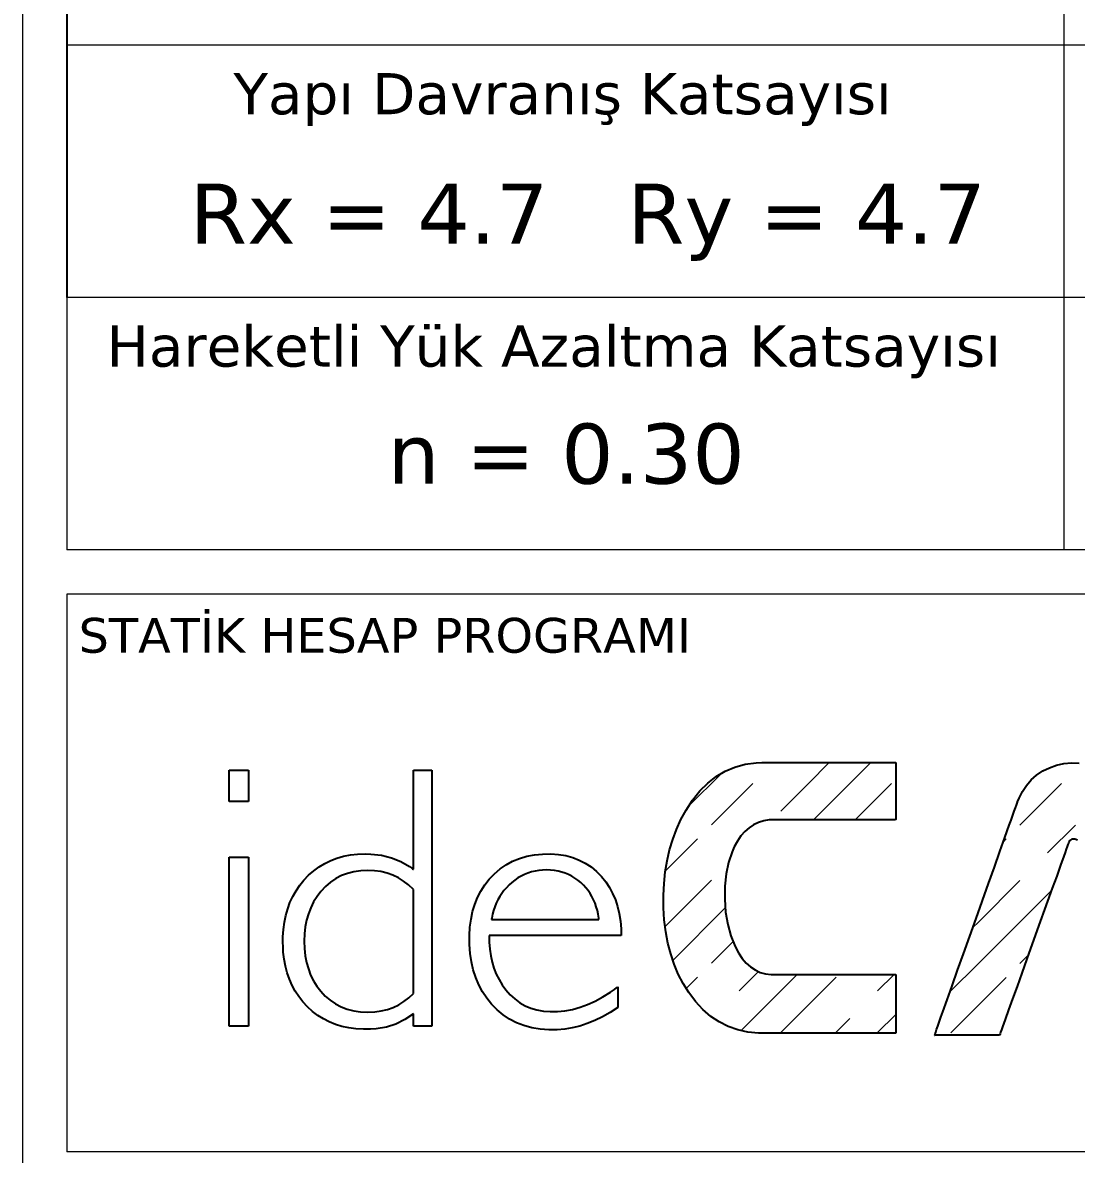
# Model space of a CAD drawing. Header units: millimetres. Extents: x 2232 to 85269, y -3593 to 5869.
# Drawn here: x 18100 to 18242.7, y -1776.9 to -1623.5 of the extents above; entities that cross this region are included whole.
import ezdxf

# ---------------------------------------------------------------- set-up
doc = ezdxf.new("R2010")
doc.units = ezdxf.units.MM
doc.layers.add('Standart', color=7, linetype='Continuous')
doc.styles.add('verdana_1_18', font='verdana.ttf', dxfattribs={"height": 0.2})

msp = doc.modelspace()

# ---------------------------------------------------------------- linework, layer by layer
at = {"layer": 'Standart', "color": 250, "linetype": 'Continuous', "lineweight": 5}
for points in [[(18099.97, -158.89), (18099.97, -2003.31)], [(18240.97, -1592.4), (18240.97, -1626.59)], [(18375.97, -1626.59), (18105.97, -1626.59)], [(18240.97, -1626.59), (18240.97, -1660.78)], [(18375.97, -1660.78), (18105.97, -1660.78)], [(18105.97, -1660.78), (18105.97, -1694.97)], [(18240.97, -1660.78), (18240.97, -1694.97)], [(18240.97, -1660.78), (18240.97, -1694.97)], [(18240.97, -1694.97), (18105.97, -1694.97)], [(18375.97, -1694.97), (18240.97, -1694.97)], [(18105.97, -1700.97), (18105.97, -1776.52)], [(18375.97, -1700.97), (18105.97, -1700.97)], [(18375.97, -1776.52), (18105.97, -1776.52)]]:
    msp.add_lwpolyline(points, dxfattribs=at)
at = {"layer": 'Standart', "color": 158, "linetype": 'Continuous', "lineweight": -3}
msp.add_lwpolyline([(18105.97, -1380.42), (18105.97, -1660.78)], dxfattribs=at)
at = {"layer": 'Standart', "color": 159, "linetype": 'Continuous', "lineweight": -3}
for points in [[(18127.94, -1729.06), (18127.94, -1724.84)], [(18127.94, -1724.84), (18130.55, -1724.84)], [(18130.55, -1724.84), (18130.55, -1729.06)], [(18152.89, -1724.87), (18152.89, -1724.84)], [(18152.89, -1724.84), (18153, -1724.84)], [(18152.89, -1725.07), (18152.89, -1724.87)], [(18153, -1724.84), (18153.21, -1724.84)], [(18153.21, -1724.84), (18153.51, -1724.84)], [(18153.51, -1724.84), (18154.24, -1724.84)], [(18154.24, -1724.84), (18154.94, -1724.84)], [(18154.94, -1724.84), (18155.19, -1724.84)], [(18155.19, -1724.84), (18155.34, -1724.84)], [(18155.34, -1724.84), (18155.37, -1724.84)], [(18155.37, -1724.84), (18155.37, -1724.86)], [(18155.37, -1724.86), (18155.37, -1724.99)], [(18193.91, -1725.68), (18195.14, -1724.96)], [(18195.14, -1724.96), (18196.45, -1724.41)], [(18196.45, -1724.41), (18197.84, -1724.03)], [(18197.84, -1724.03), (18199.31, -1723.83)], [(18199.31, -1723.83), (18200.07, -1723.8)], [(18200.07, -1723.8), (18200.27, -1723.79)], [(18200.27, -1723.79), (18200.33, -1723.79)], [(18200.33, -1723.79), (18200.34, -1723.79)], [(18200.34, -1723.79), (18200.41, -1723.79)], [(18200.41, -1723.79), (18200.57, -1723.79)], [(18200.57, -1723.79), (18200.81, -1723.79)], [(18200.81, -1723.79), (18201.51, -1723.79)], [(18201.51, -1723.79), (18202.46, -1723.79)], [(18202.46, -1723.79), (18203.62, -1723.79)], [(18203.62, -1723.79), (18204.95, -1723.79)], [(18204.95, -1723.79), (18206.4, -1723.79)], [(18206.4, -1723.79), (18212.58, -1723.79)], [(18212.58, -1723.79), (18214.01, -1723.79)], [(18214.01, -1723.79), (18215.29, -1723.79)], [(18215.29, -1723.79), (18216.4, -1723.79)], [(18216.4, -1723.79), (18217.29, -1723.79)], [(18217.29, -1723.79), (18217.91, -1723.79)], [(18217.91, -1723.79), (18218.11, -1723.79)], [(18218.11, -1723.79), (18218.22, -1723.79)], [(18218.22, -1723.79), (18218.25, -1723.82)], [(18218.25, -1723.82), (18218.25, -1723.99)], [(18218.25, -1723.99), (18218.25, -1724.28)], [(18218.25, -1724.28), (18218.25, -1724.68)], [(18218.25, -1724.68), (18218.25, -1725.18)], [(18237.31, -1725.51), (18238.15, -1724.94)], [(18238.15, -1724.94), (18239.05, -1724.49)], [(18239.05, -1724.49), (18239.99, -1724.15)], [(18239.99, -1724.15), (18240.98, -1723.94)], [(18240.98, -1723.94), (18242.01, -1723.84)], [(18242.01, -1723.84), (18243.07, -1723.87)], [(18152.89, -1725.45), (18152.89, -1725.07)], [(18152.89, -1725.98), (18152.89, -1725.45)], [(18152.89, -1726.65), (18152.89, -1725.98)], [(18155.37, -1724.99), (18155.37, -1725.25)], [(18155.37, -1725.25), (18155.37, -1725.63)], [(18155.37, -1725.63), (18155.37, -1726.12)], [(18155.37, -1726.12), (18155.37, -1726.71)], [(18192.76, -1726.57), (18193.91, -1725.68)], [(18218.25, -1725.18), (18218.25, -1725.75)], [(18218.25, -1725.75), (18218.25, -1727.03)], [(18235.92, -1726.89), (18236.57, -1726.16)], [(18236.57, -1726.16), (18237.31, -1725.51)], [(18152.89, -1727.43), (18152.89, -1726.65)], [(18152.89, -1729.23), (18152.89, -1727.43)], [(18155.37, -1726.71), (18155.37, -1727.39)], [(18155.37, -1727.39), (18155.37, -1728.17)], [(18190.71, -1728.88), (18191.69, -1727.64)], [(18191.69, -1727.64), (18192.76, -1726.57)], [(18218.25, -1727.03), (18218.25, -1728.39)], [(18234.92, -1728.63), (18235.37, -1727.72)], [(18235.37, -1727.72), (18235.92, -1726.89)], [(18130.55, -1729.06), (18127.94, -1729.06)], [(18152.89, -1731.23), (18152.89, -1729.23)], [(18155.37, -1728.17), (18155.37, -1729.02)], [(18155.37, -1729.02), (18155.37, -1729.96)], [(18189.82, -1730.26), (18190.71, -1728.88)], [(18218.25, -1728.39), (18218.25, -1729.66)], [(18234.44, -1729.93), (18234.56, -1729.57)], [(18234.56, -1729.57), (18234.65, -1729.32)], [(18234.65, -1729.32), (18234.7, -1729.18)], [(18234.7, -1729.18), (18234.73, -1729.11)], [(18234.73, -1729.11), (18234.92, -1728.63)], [(18155.37, -1729.96), (18155.37, -1732.03)], [(18189.13, -1731.53), (18189.82, -1730.26)], [(18218.25, -1729.66), (18218.25, -1730.23)], [(18218.25, -1730.23), (18218.25, -1730.71)], [(18218.25, -1730.71), (18218.25, -1731.1)], [(18218.25, -1731.1), (18218.25, -1731.38)], [(18233.85, -1731.58), (18234.08, -1730.94)], [(18234.08, -1730.94), (18234.27, -1730.39)], [(18234.27, -1730.39), (18234.44, -1729.93)], [(18152.89, -1733.26), (18152.89, -1731.23)], [(18155.37, -1732.03), (18155.37, -1734.32)], [(18188.53, -1732.85), (18189.13, -1731.53)], [(18198.36, -1732.63), (18197.79, -1733.14)], [(18198.98, -1732.22), (18198.36, -1732.63)], [(18199.64, -1731.9), (18198.98, -1732.22)], [(18200.35, -1731.69), (18199.64, -1731.9)], [(18201.1, -1731.57), (18200.35, -1731.69)], [(18201.49, -1731.54), (18201.1, -1731.57)], [(18201.68, -1731.54), (18201.49, -1731.54)], [(18201.73, -1731.54), (18201.68, -1731.54)], [(18201.86, -1731.54), (18201.73, -1731.54)], [(18202.06, -1731.54), (18201.86, -1731.54)], [(18202.67, -1731.54), (18202.06, -1731.54)], [(18203.52, -1731.54), (18202.67, -1731.54)], [(18204.57, -1731.54), (18203.52, -1731.54)], [(18205.78, -1731.54), (18204.57, -1731.54)], [(18207.11, -1731.54), (18205.78, -1731.54)], [(18209.97, -1731.54), (18207.11, -1731.54)], [(18212.83, -1731.54), (18209.97, -1731.54)], [(18214.16, -1731.54), (18212.83, -1731.54)], [(18215.37, -1731.54), (18214.16, -1731.54)], [(18216.42, -1731.54), (18215.37, -1731.54)], [(18217.27, -1731.54), (18216.42, -1731.54)], [(18217.88, -1731.54), (18217.27, -1731.54)], [(18218.08, -1731.54), (18217.88, -1731.54)], [(18218.21, -1731.54), (18218.08, -1731.54)], [(18218.25, -1731.52), (18218.21, -1731.54)], [(18218.25, -1731.38), (18218.25, -1731.52)], [(18233.01, -1733.95), (18233.6, -1732.3)], [(18233.6, -1732.3), (18233.85, -1731.58)], [(18152.89, -1735.14), (18152.89, -1733.26)], [(18188.02, -1734.22), (18188.53, -1732.85)], [(18197.26, -1733.74), (18196.78, -1734.45)], [(18197.79, -1733.14), (18197.26, -1733.74)], [(18232.33, -1735.85), (18233.01, -1733.95)], [(18242.5, -1734.18), (18242.09, -1734.19)], [(18242.82, -1734.31), (18242.5, -1734.18)], [(18152.89, -1735.98), (18152.89, -1735.14)], [(18155.37, -1734.32), (18155.37, -1736.78)], [(18187.26, -1737.1), (18187.6, -1735.63)], [(18187.6, -1735.63), (18188.02, -1734.22)], [(18196.36, -1735.21), (18196.07, -1735.89)], [(18196.78, -1734.45), (18196.36, -1735.21)], [(18241.32, -1735.55), (18241.16, -1735.98)], [(18241.44, -1735.19), (18241.32, -1735.55)], [(18241.54, -1734.91), (18241.44, -1735.19)], [(18241.61, -1734.72), (18241.54, -1734.91)], [(18241.64, -1734.63), (18241.61, -1734.72)], [(18241.66, -1734.58), (18241.64, -1734.63)], [(18241.7, -1734.5), (18241.66, -1734.58)], [(18241.8, -1734.36), (18241.7, -1734.5)], [(18242.09, -1734.19), (18241.8, -1734.36)], [(18127.94, -1759.53), (18127.94, -1736.62)], [(18127.94, -1736.62), (18130.55, -1736.62)], [(18130.55, -1736.62), (18130.55, -1759.53)], [(18140.88, -1737.47), (18141.69, -1737.08)], [(18141.69, -1737.08), (18142.54, -1736.76)], [(18142.54, -1736.76), (18143.43, -1736.5)], [(18143.43, -1736.5), (18144.37, -1736.32)], [(18144.37, -1736.32), (18145.34, -1736.21)], [(18145.34, -1736.21), (18146.36, -1736.17)], [(18146.36, -1736.17), (18147.13, -1736.19)], [(18147.13, -1736.19), (18148.57, -1736.36)], [(18148.57, -1736.36), (18149.92, -1736.69)], [(18149.92, -1736.69), (18151.19, -1737.2)], [(18151.19, -1737.2), (18152.37, -1737.88)], [(18152.89, -1736.72), (18152.89, -1735.98)], [(18152.89, -1737.33), (18152.89, -1736.72)], [(18155.37, -1736.78), (18155.37, -1739.35)], [(18165.45, -1737.64), (18166.32, -1737.17)], [(18166.32, -1737.17), (18167.25, -1736.79)], [(18167.25, -1736.79), (18168.24, -1736.5)], [(18168.24, -1736.5), (18169.28, -1736.3)], [(18169.28, -1736.3), (18170.38, -1736.19)], [(18170.38, -1736.19), (18171.5, -1736.18)], [(18171.5, -1736.18), (18172.54, -1736.25)], [(18172.54, -1736.25), (18173.53, -1736.41)], [(18173.53, -1736.41), (18174.47, -1736.66)], [(18174.47, -1736.66), (18175.35, -1737)], [(18175.35, -1737), (18176.18, -1737.42)], [(18187.01, -1738.61), (18187.26, -1737.1)], [(18196.07, -1735.89), (18195.59, -1737.32)], [(18231.59, -1737.95), (18232.33, -1735.85)], [(18240.97, -1736.49), (18240.54, -1737.71)], [(18241.16, -1735.98), (18240.97, -1736.49)], [(18138.7, -1739.06), (18139.39, -1738.46)], [(18139.39, -1738.46), (18140.11, -1737.93)], [(18140.11, -1737.93), (18140.88, -1737.47)], [(18144.84, -1738.58), (18143.97, -1738.81)], [(18145.77, -1738.45), (18144.84, -1738.58)], [(18146.74, -1738.41), (18145.77, -1738.45)], [(18147.64, -1738.45), (18146.74, -1738.41)], [(18148.5, -1738.57), (18147.64, -1738.45)], [(18149.32, -1738.77), (18148.5, -1738.57)], [(18150.11, -1739.05), (18149.32, -1738.77)], [(18152.37, -1737.88), (18152.65, -1738.08)], [(18152.65, -1738.08), (18152.79, -1738.18)], [(18152.79, -1738.18), (18152.86, -1738.24)], [(18152.86, -1738.24), (18152.89, -1738.25)], [(18152.89, -1737.81), (18152.89, -1737.33)], [(18152.89, -1738.12), (18152.89, -1737.81)], [(18152.89, -1738.25), (18152.89, -1738.12)], [(18163.87, -1738.86), (18164.63, -1738.2)], [(18164.63, -1738.2), (18165.45, -1737.64)], [(18168.41, -1738.77), (18167.94, -1738.96)], [(18168.88, -1738.62), (18168.41, -1738.77)], [(18169.38, -1738.51), (18168.88, -1738.62)], [(18169.88, -1738.42), (18169.38, -1738.51)], [(18170.4, -1738.37), (18169.88, -1738.42)], [(18170.94, -1738.35), (18170.4, -1738.37)], [(18171.48, -1738.37), (18170.94, -1738.35)], [(18172, -1738.42), (18171.48, -1738.37)], [(18172.5, -1738.51), (18172, -1738.42)], [(18172.98, -1738.63), (18172.5, -1738.51)], [(18173.45, -1738.78), (18172.98, -1738.63)], [(18173.91, -1738.97), (18173.45, -1738.78)], [(18176.18, -1737.42), (18176.96, -1737.93)], [(18176.96, -1737.93), (18177.68, -1738.54)], [(18177.68, -1738.54), (18178.35, -1739.22)], [(18186.85, -1740.17), (18187.01, -1738.61)], [(18195.59, -1737.32), (18195.26, -1738.88)], [(18230.79, -1740.2), (18231.59, -1737.95)], [(18240.54, -1737.71), (18240.02, -1739.17)], [(18137.5, -1740.42), (18138.07, -1739.73)], [(18138.07, -1739.73), (18138.7, -1739.06)], [(18141.66, -1740.01), (18140.99, -1740.59)], [(18142.38, -1739.52), (18141.66, -1740.01)], [(18143.15, -1739.12), (18142.38, -1739.52)], [(18143.97, -1738.81), (18143.15, -1739.12)], [(18150.86, -1739.41), (18150.11, -1739.05)], [(18151.57, -1739.86), (18150.86, -1739.41)], [(18152.25, -1740.38), (18151.57, -1739.86)], [(18155.37, -1739.35), (18155.37, -1744.62)], [(18162.57, -1740.37), (18163.17, -1739.6)], [(18163.17, -1739.6), (18163.87, -1738.86)], [(18166.24, -1740.03), (18165.85, -1740.38)], [(18166.65, -1739.71), (18166.24, -1740.03)], [(18167.06, -1739.43), (18166.65, -1739.71)], [(18167.5, -1739.18), (18167.06, -1739.43)], [(18167.94, -1738.96), (18167.5, -1739.18)], [(18174.34, -1739.19), (18173.91, -1738.97)], [(18174.76, -1739.44), (18174.34, -1739.19)], [(18175.17, -1739.73), (18174.76, -1739.44)], [(18175.55, -1740.06), (18175.17, -1739.73)], [(18175.92, -1740.41), (18175.55, -1740.06)], [(18178.35, -1739.22), (18178.94, -1739.95)], [(18178.94, -1739.95), (18179.44, -1740.72)], [(18186.77, -1741.78), (18186.85, -1740.17)], [(18195.26, -1738.88), (18195.08, -1740.54)], [(18229.1, -1744.94), (18230.79, -1740.2)], [(18240.02, -1739.17), (18239.43, -1740.81)], [(18136.56, -1741.94), (18137, -1741.16)], [(18137, -1741.16), (18137.5, -1740.42)], [(18140.37, -1741.26), (18139.84, -1741.95)], [(18140.99, -1740.59), (18140.37, -1741.26)], [(18152.89, -1740.98), (18152.25, -1740.38)], [(18152.89, -1741.02), (18152.89, -1740.98)], [(18152.89, -1741.14), (18152.89, -1741.02)], [(18152.89, -1741.33), (18152.89, -1741.14)], [(18152.89, -1741.59), (18152.89, -1741.33)], [(18152.89, -1741.91), (18152.89, -1741.59)], [(18161.59, -1742.08), (18162.04, -1741.2)], [(18162.04, -1741.2), (18162.57, -1740.37)], [(18164.85, -1741.54), (18164.58, -1741.96)], [(18165.16, -1741.14), (18164.85, -1741.54)], [(18165.49, -1740.75), (18165.16, -1741.14)], [(18165.85, -1740.38), (18165.49, -1740.75)], [(18176.25, -1740.76), (18175.92, -1740.41)], [(18176.55, -1741.14), (18176.25, -1740.76)], [(18176.83, -1741.54), (18176.55, -1741.14)], [(18177.08, -1741.96), (18176.83, -1741.54)], [(18179.44, -1740.72), (18179.88, -1741.54)], [(18179.88, -1741.54), (18180.25, -1742.41)], [(18186.78, -1743.46), (18186.77, -1741.78)], [(18195.08, -1740.54), (18195.06, -1742.32)], [(18239.43, -1740.81), (18238.79, -1742.59)], [(18135.87, -1743.61), (18136.18, -1742.75)], [(18136.18, -1742.75), (18136.56, -1741.94)], [(18139.38, -1742.68), (18138.99, -1743.46)], [(18139.84, -1741.95), (18139.38, -1742.68)], [(18152.89, -1742.28), (18152.89, -1741.91)], [(18152.89, -1742.71), (18152.89, -1742.28)], [(18152.89, -1743.18), (18152.89, -1742.71)], [(18152.89, -1744.25), (18152.89, -1743.18)], [(18160.92, -1743.99), (18161.21, -1743.01)], [(18161.21, -1743.01), (18161.59, -1742.08)], [(18163.91, -1743.34), (18163.75, -1743.83)], [(18164.11, -1742.86), (18163.91, -1743.34)], [(18164.33, -1742.4), (18164.11, -1742.86)], [(18164.58, -1741.96), (18164.33, -1742.4)], [(18177.3, -1742.4), (18177.08, -1741.96)], [(18177.5, -1742.85), (18177.3, -1742.4)], [(18177.67, -1743.33), (18177.5, -1742.85)], [(18177.81, -1743.82), (18177.67, -1743.33)], [(18180.25, -1742.41), (18180.55, -1743.32)], [(18180.55, -1743.32), (18180.77, -1744.27)], [(18195.06, -1742.32), (18195.18, -1744.07)], [(18238.79, -1742.59), (18237.4, -1746.45)], [(18135.42, -1745.43), (18135.61, -1744.5)], [(18135.61, -1744.5), (18135.87, -1743.61)], [(18138.67, -1744.28), (18138.43, -1745.15)], [(18138.99, -1743.46), (18138.67, -1744.28)], [(18152.89, -1745.44), (18152.89, -1744.25)], [(18155.37, -1744.62), (18155.37, -1747.2)], [(18160.7, -1745.02), (18160.92, -1743.99)], [(18163.51, -1744.87), (18163.48, -1745)], [(18163.61, -1744.34), (18163.51, -1744.87)], [(18163.75, -1743.83), (18163.61, -1744.34)], [(18177.92, -1744.34), (18177.81, -1743.82)], [(18178.01, -1744.87), (18177.92, -1744.34)], [(18178.03, -1745), (18178.01, -1744.87)], [(18180.77, -1744.27), (18180.93, -1745.28)], [(18186.88, -1745.12), (18186.78, -1743.46)], [(18195.18, -1744.07), (18195.46, -1745.72)], [(18135.22, -1747.41), (18135.29, -1746.4)], [(18135.29, -1746.4), (18135.42, -1745.43)], [(18138.25, -1746.05), (18138.14, -1747.01)], [(18138.43, -1745.15), (18138.25, -1746.05)], [(18152.89, -1746.71), (18152.89, -1745.44)], [(18160.48, -1747.24), (18160.55, -1746.1)], [(18160.55, -1746.1), (18160.7, -1745.02)], [(18163.48, -1745), (18163.48, -1745.05)], [(18163.48, -1745.05), (18163.5, -1745.05)], [(18163.48, -1745.05), (18163.48, -1745.05)], [(18163.48, -1745.05), (18163.48, -1745.05)], [(18163.48, -1745.05), (18163.48, -1745.05)], [(18163.48, -1745.05), (18163.48, -1745.05)], [(18163.5, -1745.05), (18163.57, -1745.05)], [(18163.57, -1745.05), (18163.68, -1745.05)], [(18163.68, -1745.05), (18163.84, -1745.05)], [(18163.84, -1745.05), (18164.03, -1745.05)], [(18164.03, -1745.05), (18164.26, -1745.05)], [(18164.26, -1745.05), (18164.52, -1745.05)], [(18164.52, -1745.05), (18164.82, -1745.05)], [(18164.82, -1745.05), (18165.5, -1745.05)], [(18165.5, -1745.05), (18166.28, -1745.05)], [(18166.28, -1745.05), (18167.15, -1745.05)], [(18167.15, -1745.05), (18168.08, -1745.05)], [(18168.08, -1745.05), (18169.06, -1745.05)], [(18169.06, -1745.05), (18170.07, -1745.05)], [(18170.07, -1745.05), (18172.11, -1745.05)], [(18172.11, -1745.05), (18173.11, -1745.05)], [(18173.11, -1745.05), (18174.06, -1745.05)], [(18174.06, -1745.05), (18174.95, -1745.05)], [(18174.95, -1745.05), (18175.76, -1745.05)], [(18175.76, -1745.05), (18176.48, -1745.05)], [(18176.48, -1745.05), (18176.79, -1745.05)], [(18176.79, -1745.05), (18177.08, -1745.05)], [(18177.08, -1745.05), (18177.33, -1745.05)], [(18177.33, -1745.05), (18177.55, -1745.05)], [(18177.55, -1745.05), (18177.73, -1745.05)], [(18177.73, -1745.05), (18177.87, -1745.05)], [(18177.87, -1745.05), (18177.97, -1745.05)], [(18177.97, -1745.05), (18178.02, -1745.05)], [(18178.02, -1745.05), (18178.03, -1745.05)], [(18178.03, -1745.05), (18178.03, -1745)], [(18180.93, -1745.28), (18181.02, -1746.33)], [(18181.02, -1746.33), (18181.03, -1746.88)], [(18187.07, -1746.72), (18186.88, -1745.12)], [(18195.46, -1745.72), (18195.89, -1747.27)], [(18227.41, -1749.69), (18229.1, -1744.94)], [(18237.4, -1746.45), (18235.98, -1750.41)], [(18135.27, -1749.47), (18135.22, -1747.41)], [(18138.14, -1747.01), (18138.11, -1748)], [(18152.89, -1748.03), (18152.89, -1746.71)], [(18155.37, -1747.2), (18155.37, -1749.68)], [(18160.49, -1748.45), (18160.48, -1747.24)], [(18163.22, -1747.23), (18163.16, -1747.23)], [(18163.16, -1747.23), (18163.16, -1747.23)], [(18163.16, -1747.23), (18163.16, -1747.25)], [(18163.16, -1747.25), (18163.16, -1747.32)], [(18163.16, -1747.32), (18163.16, -1747.49)], [(18163.16, -1747.49), (18163.16, -1747.5)], [(18163.16, -1747.5), (18163.16, -1747.51)], [(18163.16, -1747.51), (18163.16, -1747.51)], [(18163.16, -1747.51), (18163.16, -1747.55)], [(18163.16, -1747.55), (18163.16, -1747.67)], [(18163.16, -1747.67), (18163.17, -1748.15)], [(18163.37, -1747.23), (18163.22, -1747.23)], [(18163.6, -1747.23), (18163.37, -1747.23)], [(18163.9, -1747.23), (18163.6, -1747.23)], [(18164.27, -1747.23), (18163.9, -1747.23)], [(18164.71, -1747.23), (18164.27, -1747.23)], [(18165.21, -1747.23), (18164.71, -1747.23)], [(18165.75, -1747.23), (18165.21, -1747.23)], [(18166.35, -1747.23), (18165.75, -1747.23)], [(18167.67, -1747.23), (18166.35, -1747.23)], [(18169.11, -1747.23), (18167.67, -1747.23)], [(18170.63, -1747.23), (18169.11, -1747.23)], [(18173.76, -1747.23), (18170.63, -1747.23)], [(18175.28, -1747.23), (18173.76, -1747.23)], [(18176.71, -1747.23), (18175.28, -1747.23)], [(18178, -1747.23), (18176.71, -1747.23)], [(18178.59, -1747.23), (18178, -1747.23)], [(18179.12, -1747.23), (18178.59, -1747.23)], [(18179.6, -1747.23), (18179.12, -1747.23)], [(18180.02, -1747.23), (18179.6, -1747.23)], [(18180.38, -1747.23), (18180.02, -1747.23)], [(18180.66, -1747.23), (18180.38, -1747.23)], [(18180.87, -1747.23), (18180.66, -1747.23)], [(18181, -1747.23), (18180.87, -1747.23)], [(18181.03, -1747.23), (18181, -1747.23)], [(18181.03, -1746.88), (18181.03, -1747.13)], [(18181.03, -1747.13), (18181.03, -1747.13)], [(18181.03, -1747.13), (18181.03, -1747.18)], [(18181.03, -1747.18), (18181.03, -1747.23)], [(18187.36, -1748.25), (18187.07, -1746.72)], [(18195.89, -1747.27), (18196.48, -1748.74)], [(18135.38, -1750.45), (18135.27, -1749.47)], [(18138.11, -1748), (18138.14, -1749.01)], [(18138.14, -1749.01), (18138.25, -1749.97)], [(18152.89, -1749.34), (18152.89, -1748.03)], [(18152.89, -1750.61), (18152.89, -1749.34)], [(18160.58, -1749.66), (18160.49, -1748.45)], [(18163.17, -1748.15), (18163.24, -1749.09)], [(18163.24, -1749.09), (18163.37, -1749.99)], [(18187.74, -1749.72), (18187.36, -1748.25)], [(18196.48, -1748.74), (18196.94, -1749.59)], [(18135.56, -1751.39), (18135.38, -1750.45)], [(18138.25, -1749.97), (18138.42, -1750.88)], [(18138.42, -1750.88), (18138.67, -1751.75)], [(18152.89, -1751.8), (18152.89, -1750.61)], [(18155.37, -1749.68), (18155.37, -1752.01)], [(18160.75, -1750.81), (18160.58, -1749.66)], [(18161, -1751.9), (18160.75, -1750.81)], [(18163.37, -1749.99), (18163.56, -1750.85)], [(18163.56, -1750.85), (18163.81, -1751.67)], [(18188.21, -1751.12), (18187.74, -1749.72)], [(18196.94, -1749.59), (18197.43, -1750.33)], [(18197.43, -1750.33), (18197.97, -1750.96)], [(18197.97, -1750.96), (18198.56, -1751.49)], [(18226.61, -1751.94), (18227.41, -1749.69)], [(18235.98, -1750.41), (18235.3, -1752.33)], [(18135.8, -1752.29), (18135.56, -1751.39)], [(18136.1, -1753.16), (18135.8, -1752.29)], [(18138.67, -1751.75), (18138.98, -1752.58)], [(18138.98, -1752.58), (18139.36, -1753.35)], [(18152.89, -1752.87), (18152.89, -1751.8)], [(18155.37, -1752.01), (18155.37, -1754.11)], [(18161.33, -1752.94), (18161, -1751.9)], [(18163.81, -1751.67), (18164.12, -1752.46)], [(18164.12, -1752.46), (18164.49, -1753.21)], [(18188.77, -1752.46), (18188.21, -1751.12)], [(18189.43, -1753.73), (18188.77, -1752.46)], [(18198.56, -1751.49), (18199.19, -1751.9)], [(18199.19, -1751.9), (18199.87, -1752.22)], [(18199.87, -1752.22), (18200.59, -1752.42)], [(18200.59, -1752.42), (18201.36, -1752.52)], [(18201.36, -1752.52), (18201.56, -1752.52)], [(18201.56, -1752.52), (18201.66, -1752.52)], [(18201.66, -1752.52), (18201.69, -1752.52)], [(18201.69, -1752.52), (18201.76, -1752.52)], [(18201.76, -1752.52), (18201.92, -1752.52)], [(18201.92, -1752.52), (18202.44, -1752.52)], [(18202.44, -1752.52), (18203.21, -1752.52)], [(18203.21, -1752.52), (18204.2, -1752.52)], [(18204.2, -1752.52), (18205.36, -1752.52)], [(18205.36, -1752.52), (18206.65, -1752.52)], [(18206.65, -1752.52), (18208.04, -1752.52)], [(18208.04, -1752.52), (18210.94, -1752.52)], [(18210.94, -1752.52), (18213.73, -1752.52)], [(18213.73, -1752.52), (18214.98, -1752.52)], [(18214.98, -1752.52), (18216.09, -1752.52)], [(18216.09, -1752.52), (18217.01, -1752.52)], [(18217.01, -1752.52), (18217.7, -1752.52)], [(18217.7, -1752.52), (18218.13, -1752.52)], [(18218.13, -1752.52), (18218.23, -1752.52)], [(18218.23, -1752.52), (18218.25, -1752.53)], [(18218.25, -1752.53), (18218.25, -1752.62)], [(18225.87, -1754.04), (18226.61, -1751.94)], [(18235.3, -1752.33), (18234.65, -1754.14)], [(18136.47, -1753.98), (18136.1, -1753.16)], [(18136.9, -1754.77), (18136.47, -1753.98)], [(18139.36, -1753.35), (18139.82, -1754.09)], [(18139.82, -1754.09), (18140.34, -1754.77)], [(18152.89, -1753.34), (18152.89, -1752.87)], [(18152.89, -1753.77), (18152.89, -1753.34)], [(18152.89, -1754.14), (18152.89, -1753.77)], [(18155.37, -1754.11), (18155.37, -1755.07)], [(18161.75, -1753.92), (18161.33, -1752.94)], [(18162.24, -1754.85), (18161.75, -1753.92)], [(18164.49, -1753.21), (18164.92, -1753.92)], [(18164.92, -1753.92), (18165.41, -1754.59)], [(18190.18, -1754.95), (18189.43, -1753.73)], [(18218.25, -1752.62), (18218.25, -1752.87)], [(18218.25, -1752.87), (18218.25, -1753.23)], [(18218.25, -1753.23), (18218.25, -1753.7)], [(18218.25, -1753.7), (18218.25, -1754.87)], [(18225.19, -1755.94), (18225.87, -1754.04)], [(18137.38, -1755.51), (18136.9, -1754.77)], [(18137.93, -1756.22), (18137.38, -1755.51)], [(18140.34, -1754.77), (18140.96, -1755.43)], [(18140.96, -1755.43), (18141.62, -1756.01)], [(18152.27, -1755.66), (18152.89, -1755.07)], [(18152.89, -1754.46), (18152.89, -1754.14)], [(18152.89, -1754.72), (18152.89, -1754.46)], [(18152.89, -1754.91), (18152.89, -1754.72)], [(18152.89, -1755.03), (18152.89, -1754.91)], [(18152.89, -1755.07), (18152.89, -1755.03)], [(18152.89, -1755.07), (18152.89, -1755.07)], [(18155.37, -1755.07), (18155.37, -1755.95)], [(18162.82, -1755.72), (18162.24, -1754.85)], [(18165.41, -1754.59), (18166, -1755.25)], [(18166, -1755.25), (18166.63, -1755.83)], [(18177.52, -1756.11), (18178.56, -1755.55)], [(18178.56, -1755.55), (18179.61, -1754.89)], [(18179.61, -1754.89), (18180.13, -1754.53)], [(18180.13, -1754.53), (18180.4, -1754.34)], [(18180.4, -1754.34), (18180.53, -1754.25)], [(18180.53, -1754.25), (18180.59, -1754.2)], [(18180.59, -1754.2), (18180.59, -1754.2)], [(18180.59, -1754.2), (18180.59, -1754.24)], [(18180.59, -1754.24), (18180.59, -1754.32)], [(18180.59, -1754.32), (18180.59, -1754.61)], [(18180.59, -1754.61), (18180.59, -1755.03)], [(18180.59, -1755.03), (18180.59, -1755.99)], [(18191.1, -1756.18), (18190.18, -1754.95)], [(18218.25, -1754.87), (18218.25, -1757.61)], [(18234.65, -1754.14), (18234.04, -1755.82)], [(18138.55, -1756.89), (18137.93, -1756.22)], [(18139.23, -1757.51), (18138.55, -1756.89)], [(18141.62, -1756.01), (18142.34, -1756.49)], [(18142.34, -1756.49), (18143.12, -1756.89)], [(18143.12, -1756.89), (18143.94, -1757.2)], [(18149.37, -1757.24), (18150.16, -1756.97)], [(18150.16, -1756.97), (18150.91, -1756.61)], [(18150.91, -1756.61), (18151.61, -1756.18)], [(18151.61, -1756.18), (18152.27, -1755.66)], [(18155.37, -1755.95), (18155.37, -1756.75)], [(18155.37, -1756.75), (18155.37, -1757.47)], [(18163.48, -1756.54), (18162.82, -1755.72)], [(18164.23, -1757.31), (18163.48, -1756.54)], [(18166.63, -1755.83), (18167.31, -1756.33)], [(18167.31, -1756.33), (18168.04, -1756.74)], [(18168.04, -1756.74), (18168.81, -1757.06)], [(18168.81, -1757.06), (18169.63, -1757.31)], [(18174.43, -1757.24), (18175.46, -1756.95)], [(18175.46, -1756.95), (18176.49, -1756.58)], [(18176.49, -1756.58), (18177.52, -1756.11)], [(18180.59, -1757), (18179.55, -1757.67)], [(18180.59, -1755.99), (18180.59, -1756.44)], [(18180.59, -1756.44), (18180.59, -1756.78)], [(18180.59, -1756.78), (18180.59, -1756.98)], [(18180.59, -1756.98), (18180.59, -1757)], [(18180.59, -1757), (18180.59, -1757)], [(18192.1, -1757.26), (18191.1, -1756.18)], [(18224.6, -1757.59), (18225.19, -1755.94)], [(18234.04, -1755.82), (18233.51, -1757.32)], [(18139.94, -1758.06), (18139.23, -1757.51)], [(18140.7, -1758.53), (18139.94, -1758.06)], [(18141.5, -1758.94), (18140.7, -1758.53)], [(18143.94, -1757.2), (18144.82, -1757.42)], [(18144.82, -1757.42), (18145.75, -1757.55)], [(18145.75, -1757.55), (18146.74, -1757.6)], [(18146.74, -1757.6), (18147.66, -1757.56)], [(18147.66, -1757.56), (18148.54, -1757.44)], [(18148.54, -1757.44), (18149.37, -1757.24)], [(18151.72, -1758.62), (18150.51, -1759.22)], [(18152.89, -1757.85), (18151.72, -1758.62)], [(18152.89, -1757.91), (18152.89, -1757.85)], [(18152.89, -1757.85), (18152.89, -1757.85)], [(18152.89, -1757.85), (18152.89, -1757.85)], [(18152.89, -1758.05), (18152.89, -1757.91)], [(18152.89, -1758.49), (18152.89, -1758.05)], [(18152.89, -1759), (18152.89, -1758.49)], [(18155.37, -1757.47), (18155.37, -1758.09)], [(18155.37, -1758.09), (18155.37, -1758.6)], [(18155.37, -1758.6), (18155.37, -1759.02)], [(18165.05, -1757.99), (18164.23, -1757.31)], [(18165.93, -1758.57), (18165.05, -1757.99)], [(18166.87, -1759.06), (18165.93, -1758.57)], [(18169.63, -1757.31), (18170.5, -1757.47)], [(18170.5, -1757.47), (18171.41, -1757.54)], [(18171.41, -1757.54), (18172.39, -1757.53)], [(18172.39, -1757.53), (18173.41, -1757.43)], [(18173.41, -1757.43), (18174.43, -1757.24)], [(18178.51, -1758.26), (18177.48, -1758.76)], [(18179.55, -1757.67), (18178.51, -1758.26)], [(18193.17, -1758.18), (18192.1, -1757.26)], [(18194.31, -1758.94), (18193.17, -1758.18)], [(18218.25, -1757.61), (18218.25, -1758.87)], [(18224.12, -1758.95), (18224.35, -1758.31)], [(18224.35, -1758.31), (18224.6, -1757.59)], [(18233.05, -1758.6), (18232.68, -1759.61)], [(18233.51, -1757.32), (18233.05, -1758.6)], [(18130.55, -1759.53), (18127.94, -1759.53)], [(18142.34, -1759.28), (18141.5, -1758.94)], [(18143.22, -1759.55), (18142.34, -1759.28)], [(18144.15, -1759.74), (18143.22, -1759.55)], [(18145.11, -1759.87), (18144.15, -1759.74)], [(18146.12, -1759.93), (18145.11, -1759.87)], [(18146.38, -1759.93), (18146.12, -1759.93)], [(18146.52, -1759.93), (18146.38, -1759.93)], [(18146.71, -1759.93), (18146.52, -1759.93)], [(18147.1, -1759.91), (18146.71, -1759.93)], [(18147.85, -1759.86), (18147.1, -1759.91)], [(18149.24, -1759.63), (18147.85, -1759.86)], [(18150.51, -1759.22), (18149.24, -1759.63)], [(18152.89, -1759.4), (18152.89, -1759)], [(18152.89, -1759.51), (18152.89, -1759.4)], [(18152.9, -1759.53), (18152.89, -1759.51)], [(18153.01, -1759.53), (18152.9, -1759.53)], [(18153.23, -1759.53), (18153.01, -1759.53)], [(18153.9, -1759.53), (18153.23, -1759.53)], [(18154.64, -1759.53), (18153.9, -1759.53)], [(18154.96, -1759.53), (18154.64, -1759.53)], [(18155.21, -1759.53), (18154.96, -1759.53)], [(18155.35, -1759.53), (18155.21, -1759.53)], [(18155.37, -1759.53), (18155.35, -1759.53)], [(18155.37, -1759.02), (18155.37, -1759.31)], [(18155.37, -1759.31), (18155.37, -1759.49)], [(18155.37, -1759.49), (18155.37, -1759.53)], [(18167.87, -1759.44), (18166.87, -1759.06)], [(18168.94, -1759.73), (18167.87, -1759.44)], [(18170.07, -1759.92), (18168.94, -1759.73)], [(18171.26, -1760.02), (18170.07, -1759.92)], [(18171.87, -1760.03), (18171.26, -1760.02)], [(18172.37, -1760.02), (18171.87, -1760.03)], [(18173.39, -1759.93), (18172.37, -1760.02)], [(18174.41, -1759.76), (18173.39, -1759.93)], [(18175.43, -1759.51), (18174.41, -1759.76)], [(18176.45, -1759.17), (18175.43, -1759.51)], [(18177.48, -1758.76), (18176.45, -1759.17)], [(18195.53, -1759.55), (18194.31, -1758.94)], [(18196.82, -1760.01), (18195.53, -1759.55)], [(18198.19, -1760.31), (18196.82, -1760.01)], [(18218.25, -1758.87), (18218.25, -1759.41)], [(18218.25, -1759.41), (18218.25, -1759.86)], [(18218.25, -1759.86), (18218.25, -1760.2)], [(18218.25, -1760.2), (18218.25, -1760.41)], [(18223.64, -1760.31), (18223.76, -1759.95)], [(18223.76, -1759.95), (18223.93, -1759.5)], [(18223.93, -1759.5), (18224.12, -1758.95)], [(18232.54, -1760.01), (18232.43, -1760.32)], [(18232.68, -1759.61), (18232.54, -1760.01)], [(18199.63, -1760.46), (18198.19, -1760.31)], [(18200.33, -1760.48), (18199.63, -1760.46)], [(18200.39, -1760.48), (18200.33, -1760.48)], [(18200.53, -1760.48), (18200.39, -1760.48)], [(18200.76, -1760.48), (18200.53, -1760.48)], [(18201.06, -1760.48), (18200.76, -1760.48)], [(18201.86, -1760.48), (18201.06, -1760.48)], [(18202.9, -1760.48), (18201.86, -1760.48)], [(18204.13, -1760.48), (18202.9, -1760.48)], [(18205.51, -1760.48), (18204.13, -1760.48)], [(18207, -1760.48), (18205.51, -1760.48)], [(18210.13, -1760.48), (18207, -1760.48)], [(18213.17, -1760.48), (18210.13, -1760.48)], [(18214.54, -1760.48), (18213.17, -1760.48)], [(18215.76, -1760.48), (18214.54, -1760.48)], [(18216.79, -1760.48), (18215.76, -1760.48)], [(18217.57, -1760.48), (18216.79, -1760.48)], [(18217.86, -1760.48), (18217.57, -1760.48)], [(18218.08, -1760.48), (18217.86, -1760.48)], [(18218.21, -1760.48), (18218.08, -1760.48)], [(18218.25, -1760.48), (18218.21, -1760.48)], [(18218.25, -1760.41), (18218.25, -1760.48)], [(18218.25, -1760.48), (18218.25, -1760.48)], [(18218.25, -1760.48), (18218.25, -1760.48)], [(18223.49, -1760.73), (18223.5, -1760.71)], [(18223.57, -1760.73), (18223.49, -1760.73)], [(18223.5, -1760.71), (18223.55, -1760.56)], [(18223.55, -1760.56), (18223.64, -1760.31)], [(18223.78, -1760.73), (18223.57, -1760.73)], [(18224.09, -1760.73), (18223.78, -1760.73)], [(18224.49, -1760.73), (18224.09, -1760.73)], [(18225.53, -1760.73), (18224.49, -1760.73)], [(18226.76, -1760.73), (18225.53, -1760.73)], [(18228.09, -1760.73), (18226.76, -1760.73)], [(18229.4, -1760.73), (18228.09, -1760.73)], [(18230.59, -1760.73), (18229.4, -1760.73)], [(18231.53, -1760.73), (18230.59, -1760.73)], [(18231.88, -1760.73), (18231.53, -1760.73)], [(18232.13, -1760.73), (18231.88, -1760.73)], [(18232.26, -1760.73), (18232.13, -1760.73)], [(18232.3, -1760.69), (18232.26, -1760.73)], [(18232.35, -1760.55), (18232.3, -1760.69)], [(18232.43, -1760.32), (18232.35, -1760.55)]]:
    msp.add_lwpolyline(points, dxfattribs=at)
at = {"layer": 'Standart', "color": 1, "linetype": 'Continuous', "lineweight": 5}
for points in [[(18206.39, -1726.62), (18209.21, -1723.79)], [(18207.09, -1731.54), (18214.84, -1723.79)], [(18190.17, -1729.71), (18194.62, -1725.26)], [(18193.27, -1732.24), (18198.89, -1726.62)], [(18202.64, -1730.37), (18206.39, -1726.62)], [(18212.72, -1731.54), (18217.64, -1726.62)], [(18235.05, -1732.27), (18240.68, -1726.65)], [(18238.8, -1736.02), (18242.55, -1732.27)], [(18187.64, -1737.87), (18191.39, -1734.12)], [(18232.81, -1734.52), (18233.17, -1734.15)], [(18187.03, -1738.48), (18187.64, -1737.87)], [(18187.64, -1745.37), (18193.27, -1739.74)], [(18229.42, -1745.4), (18235.05, -1739.77)], [(18229.42, -1751.02), (18239.31, -1741.14)], [(18188.03, -1750.6), (18195.14, -1743.49)], [(18186.99, -1746.02), (18187.64, -1745.37)], [(18228.67, -1746.15), (18229.42, -1745.4)], [(18193.27, -1750.99), (18196.2, -1748.05)], [(18225.57, -1754.88), (18229.42, -1751.02)], [(18235.05, -1751.02), (18236.16, -1749.91)], [(18197.01, -1754.74), (18199.65, -1752.11)], [(18197.27, -1760.11), (18204.86, -1752.52)], [(18215.76, -1754.74), (18217.99, -1752.52)], [(18189.85, -1754.41), (18191.39, -1752.87)], [(18206.39, -1756.62), (18210.14, -1752.87)], [(18229.42, -1756.65), (18233.17, -1752.9)], [(18202.64, -1760.37), (18206.39, -1756.62)], [(18225.68, -1760.4), (18229.42, -1756.65)], [(18210.03, -1760.48), (18212.02, -1758.49)], [(18215.66, -1760.48), (18218.26, -1757.88)]]:
    msp.add_lwpolyline(points, dxfattribs=at)

# ---------------------------------------------------------------- texts
at = {"layer": 'Standart', "color": 1, "linetype": 'Continuous', "lineweight": 5, "style": 'verdana_1_18'}
for s, p in [('Yapı Davranış Katsayısı ', (18128.53, -1635.96)), ('Hareketli Yük Azaltma Katsayısı', (18111.32, -1670.15))]:
    msp.add_text(s, height=5.5714, dxfattribs=at).set_placement(p)
at = {"layer": 'Standart', "color": 254, "linetype": 'Continuous', "lineweight": 5, "style": 'verdana_1_18'}
for s, height, p in [('Rx = 4.7   Ry = 4.7', 8.1429, (18122.6, -1653.5)), ('n = 0.30', 8.143, (18149.37, -1686.01))]:
    msp.add_text(s, height=height, dxfattribs=at).set_placement(p)
at = {"layer": 'Standart', "color": 1, "linetype": 'Continuous', "lineweight": -3, "style": 'verdana_1_18'}
msp.add_text('STATİK HESAP PROGRAMI', height=4.7143, dxfattribs=at).set_placement((18107.55, -1708.91))

doc.saveas('drawing.dxf')
